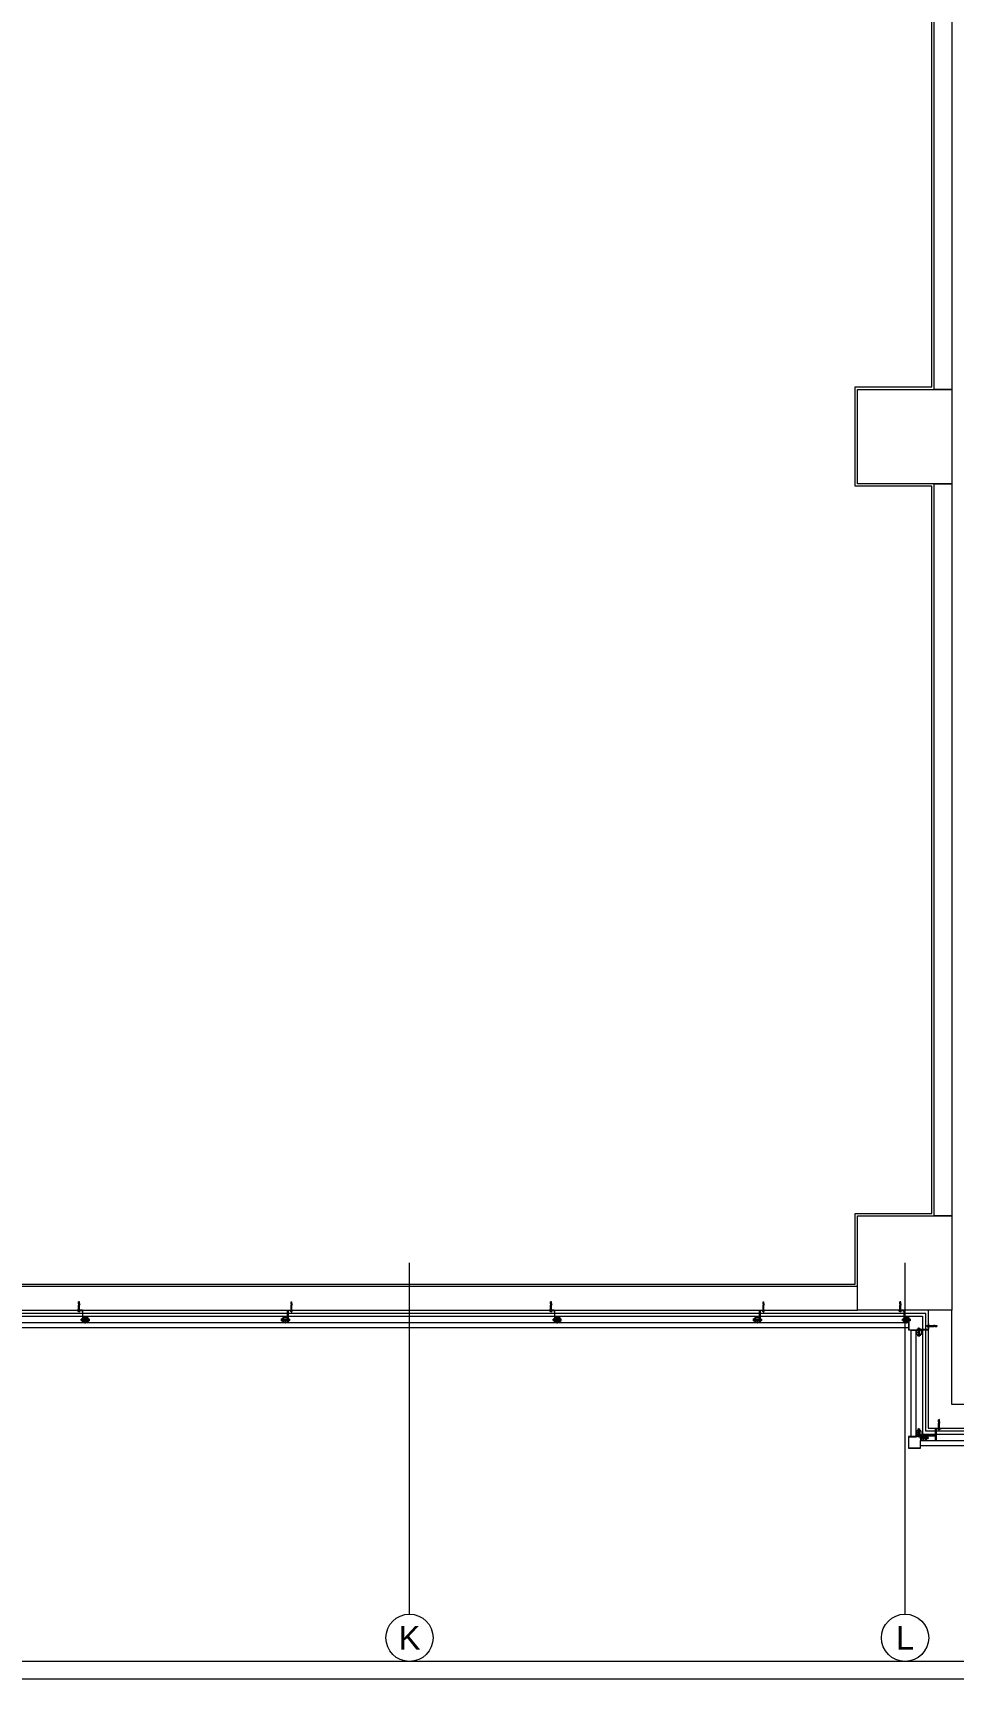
# Model space of a CAD drawing. Extents: x -1417 to 34975, y -245 to 8298.
# Drawn here: x 24697 to 25477, y 0 to 1394 of the extents above; entities that cross this region are included whole.
import ezdxf
from ezdxf.enums import TextEntityAlignment as Align

# ---------------------------------------------------------------- set-up
doc = ezdxf.new("R2010")
doc.units = 0
doc.layers.get('0').update_dxf_attribs({"color": 9, "lineweight": 9})
for name, color, linetype, lineweight in [('00', 9, 'Continuous', 9), ('01', 9, 'Continuous', 9), ('06D', 9, 'Continuous', 9), ('10', 9, 'Continuous', 9), ('10A', 9, 'Continuous', 9), ('14', 9, 'Continuous', 9), ('24', 9, 'Continuous', 9), ('33', 9, 'BATTING', 9), ('40A', 9, 'Continuous', 9)]:
    doc.layers.add(name, color=color, linetype=linetype, lineweight=lineweight)
doc.styles.add('Arial', font='arial.ttf', dxfattribs={"height": 2.5})
doc.linetypes.add('BATTING', pattern='A,0.0001,-0.1,[134,ltypeshp.shx,S=0.1,R=0,X=-0.1,Y=0],-0.2,[134,ltypeshp.shx,S=0.1,R=180,X=0.1,Y=0],-0.1', length=0.4001)

# ---------------------------------------------------------------- blocks, each defined once
blk = doc.blocks.new('p-kolon-80x80-vw')
at = {"layer": '01'}
blk.add_lwpolyline([(-40, -40), (-40, 40), (40, 40), (40, -40)], close=True, dxfattribs=at)
blk = doc.blocks.new('cxvxv')
for p, q in [((-21988.4, 8561, 0), (-21988.4, 8560.3, 0)), ((-21988.4, 8560.3, 0), (-21986.6, 8560.3, 0)), ((-21988.4, 8555.4, 0), (-21986.6, 8555.4, 0)), ((-21988.4, 8554.7, 0), (-21988.4, 8555.4, 0)), ((-21986.9, 8561.1, 0), (-21988.2, 8561.1, 0)), ((-21986.9, 8554.7, 0), (-21988.2, 8554.7, 0)), ((-21988, 8561.2, 0), (-21987, 8561.3, 0)), ((-21988, 8561.3, 0), (-21988, 8561.3, 0)), ((-21988, 8561.2, 0), (-21988, 8561.3, 0)), ((-21988, 8561.3, 0), (-21987.9, 8561.3, 0)), ((-21988, 8561.1, 0), (-21987, 8561.2, 0)), ((-21988, 8561.1, 0), (-21988, 8561.2, 0)), ((-21988, 8561.2, 0), (-21988, 8561.2, 0)), ((-21988, 8561.1, 0), (-21988, 8561.1, 0)), ((-21988, 8561.1, 0), (-21988, 8561.1, 0)), ((-21988, 8561.1, 0), (-21988, 8561.1, 0)), ((-21988, 8561, 0), (-21988, 8560.3, 0)), ((-21988, 8560.3, 0), (-21987, 8560.3, 0)), ((-21988, 8560.3, 0), (-21988, 8560.3, 0)), ((-21988, 8560.1, 0), (-21988, 8555.6, 0)), ((-21988, 8555.4, 0), (-21987, 8555.4, 0)), ((-21988, 8554.7, 0), (-21988, 8555.4, 0)), ((-21988, 8555.4, 0), (-21988, 8555.4, 0)), ((-21987.5, 8561.3, 0), (-21987.9, 8561.3, 0)), ((-21987.7, 8561, 0), (-21987.7, 8561.1, 0)), ((-21987.7, 8561.1, 0), (-21987.7, 8561.1, 0)), ((-21987.5, 8561.3, 0), (-21987.1, 8561.3, 0)), ((-21987.1, 8561.3, 0), (-21987.1, 8561.2, 0)), ((-21987, 8561.3, 0), (-21987.1, 8561.3, 0)), ((-21987.1, 8561.3, 0), (-21987, 8561.3, 0)), ((-21987, 8561.3, 0), (-21987.1, 8561.3, 0)), ((-21987, 8561.3, 0), (-21987.1, 8561.3, 0)), ((-21987.1, 8561.2, 0), (-21987, 8561.2, 0)), ((-21987, 8561.2, 0), (-21987.1, 8561.2, 0)), ((-21987.1, 8561.2, 0), (-21987.1, 8561.1, 0)), ((-21987.1, 8561.1, 0), (-21987, 8561.1, 0)), ((-21987.1, 8560.6, 0), (-21987.1, 8561, 0)), ((-21987.1, 8560.6, 0), (-21987.1, 8560.3, 0)), ((-21987.1, 8560.3, 0), (-21987.1, 8560.3, 0)), ((-21987.1, 8555.6, 0), (-21987.1, 8560.1, 0)), ((-21987.1, 8555.1, 0), (-21987.1, 8555.4, 0)), ((-21987.1, 8555.4, 0), (-21987.1, 8555.4, 0)), ((-21987.1, 8555.1, 0), (-21987.1, 8554.7, 0)), ((-21987, 8560.3, 0), (-21987, 8560.3, 0)), ((-21987, 8555.6, 0), (-21987, 8560.1, 0)), ((-21987, 8555.4, 0), (-21987, 8555.4, 0)), ((-21986.6, 8560.3, 0), (-21986.6, 8561, 0)), ((-21986.6, 8555.4, 0), (-21986.6, 8554.7, 0))]:
    blk.add_line(p, q)
at = {"elevation": 0}
for points in [[(-21986.3, 8560.1), (-21988.7, 8560.1), (-21988.7, 8560.3), (-21986.3, 8560.3)], [(-21986.3, 8555.6), (-21988.7, 8555.6), (-21988.7, 8555.4), (-21986.3, 8555.4)]]:
    blk.add_lwpolyline(points, close=True, dxfattribs=at)
for points in [[(-21988, 8560.3), (-21988, 8560.3)], [(-21988, 8560.1), (-21988, 8555.6)], [(-21988, 8555.4), (-21988, 8555.4)]]:
    blk.add_lwpolyline(points, dxfattribs=at)
for centre, radius, start, end in [((-21988.2, 8560.8, 0), 0.315, 45.8497, 134.1503), ((-21988.2, 8555, 0), 0.315, 225.8497, 314.1503), ((-21987.5, 8560, 0), 1.12, 66.8701, 113.1299), ((-21987.5, 8560, 0), 1.12, 66.8701, 113.1299), ((-21987.5, 8555.8, 0), 1.12, 246.8701, 293.1299), ((-21987.5, 8555.8, 0), 1.12, 246.8701, 293.1299), ((-21986.9, 8560.8, 0), 0.313, 45.449, 134.551), ((-21986.9, 8555, 0), 0.313, 225.449, 314.551)]:
    blk.add_arc(centre, radius, start, end)
blk = doc.blocks.new('VIDA')
for p, q in [((-18072, 6524), (-18070, 6525)), ((-18072, 6524), (-18072, 6524)), ((-18072, 6524), (-18072, 6524)), ((-18070, 6523), (-18072, 6524)), ((-18070, 6525), (-18071, 6523)), ((-18071, 6523), (-18070, 6525)), ((-18070, 6523), (-18069, 6525)), ((-18070, 6525), (-18070, 6525)), ((-18070, 6525), (-18070, 6524)), ((-18070, 6524), (-18070, 6525)), ((-18070, 6525), (-18070, 6525)), ((-18070, 6525), (-18070, 6525)), ((-18070, 6525), (-18069, 6525)), ((-18070, 6524), (-18070, 6524)), ((-18069, 6522), (-18070, 6523)), ((-18070, 6523), (-18070, 6523)), ((-18069, 6523), (-18068, 6525)), ((-18069, 6522), (-18069, 6525)), ((-18069, 6525), (-18069, 6522)), ((-18069, 6525), (-18069, 6525)), ((-18069, 6525), (-18069, 6525)), ((-18069, 6525), (-18069, 6525)), ((-18069, 6525), (-18069, 6525)), ((-18069, 6525), (-18068, 6525)), ((-18069, 6523), (-18069, 6522)), ((-18068, 6522), (-18069, 6523)), ((-18069, 6523), (-18069, 6523)), ((-18069, 6522), (-18069, 6522)), ((-18067, 6525), (-18068, 6522)), ((-18068, 6523), (-18067, 6525)), ((-18068, 6525), (-18068, 6523)), ((-18068, 6522), (-18068, 6525)), ((-18068, 6525), (-18068, 6525)), ((-18068, 6525), (-18068, 6522)), ((-18068, 6525), (-18068, 6525)), ((-18068, 6525), (-18068, 6525)), ((-18068, 6525), (-18067, 6525)), ((-18068, 6523), (-18068, 6522)), ((-18068, 6522), (-18068, 6523)), ((-18068, 6523), (-18068, 6523)), ((-18068, 6523), (-18068, 6522)), ((-18067, 6522), (-18068, 6522)), ((-18068, 6522), (-18068, 6522)), ((-18066, 6525), (-18067, 6525)), ((-18067, 6523), (-18066, 6525)), ((-18066, 6525), (-18067, 6522)), ((-18067, 6525), (-18067, 6523)), ((-18067, 6522), (-18067, 6525)), ((-18067, 6525), (-18067, 6525)), ((-18067, 6525), (-18067, 6525)), ((-18067, 6525), (-18067, 6525)), ((-18067, 6522), (-18067, 6523)), ((-18067, 6523), (-18067, 6522)), ((-18067, 6523), (-18067, 6523)), ((-18067, 6523), (-18067, 6522)), ((-18066, 6522), (-18067, 6522)), ((-18066, 6525), (-18066, 6525)), ((-18066, 6525), (-18066, 6525)), ((-18066, 6525), (-18066, 6525)), ((-18066, 6525), (-18066, 6523)), ((-18066, 6522), (-18066, 6525)), ((-18065, 6525), (-18066, 6522)), ((-18066, 6523), (-18065, 6525)), ((-18066, 6525), (-18065, 6525)), ((-18066, 6523), (-18066, 6523)), ((-18066, 6523), (-18066, 6522)), ((-18066, 6523), (-18066, 6522)), ((-18066, 6522), (-18066, 6523)), ((-18065, 6522), (-18066, 6522)), ((-18065, 6525), (-18065, 6523)), ((-18065, 6522), (-18065, 6525)), ((-18065, 6525), (-18065, 6525)), ((-18065, 6525), (-18065, 6525)), ((-18065, 6525), (-18065, 6525)), ((-18065, 6525), (-18064, 6525)), ((-18065, 6523), (-18064, 6525)), ((-18064, 6525), (-18065, 6522)), ((-18065, 6522), (-18064, 6525)), ((-18065, 6523), (-18065, 6522)), ((-18065, 6523), (-18065, 6523)), ((-18065, 6523), (-18065, 6522)), ((-18065, 6522), (-18065, 6523)), ((-18064, 6523), (-18065, 6522)), ((-18064, 6523), (-18065, 6522)), ((-18065, 6522), (-18065, 6522)), ((-18064, 6525), (-18064, 6525)), ((-18064, 6525), (-18064, 6525)), ((-18064, 6525), (-18064, 6525)), ((-18064, 6525), (-18064, 6523)), ((-18064, 6522), (-18062, 6525)), ((-18062, 6525), (-18064, 6522)), ((-18064, 6523), (-18062, 6525)), ((-18062, 6525), (-18064, 6525)), ((-18064, 6523), (-18064, 6523)), ((-18062, 6523), (-18064, 6522)), ((-18062, 6523), (-18064, 6522)), ((-18064, 6522), (-18064, 6523)), ((-18064, 6522), (-18064, 6522)), ((-18063, 6522), (-18062, 6525)), ((-18061, 6525), (-18063, 6523)), ((-18062, 6525), (-18063, 6525)), ((-18062, 6523), (-18063, 6522)), ((-18063, 6522), (-18061, 6523)), ((-18062, 6523), (-18063, 6522)), ((-18063, 6523), (-18061, 6523)), ((-18063, 6522), (-18061, 6522)), ((-18062, 6525), (-18061, 6525)), ((-18062, 6525), (-18062, 6525)), ((-18062, 6525), (-18062, 6525)), ((-18062, 6525), (-18062, 6525)), ((-18061, 6525), (-18062, 6525)), ((-18062, 6523), (-18061, 6525)), ((-18061, 6525), (-18062, 6522)), ((-18062, 6522), (-18061, 6525)), ((-18061, 6523), (-18062, 6525)), ((-18062, 6525), (-18061, 6522)), ((-18062, 6525), (-18062, 6523)), ((-18062, 6525), (-18062, 6525)), ((-18062, 6525), (-18061, 6525)), ((-18062, 6523), (-18062, 6523)), ((-18062, 6522), (-18062, 6523)), ((-18061, 6523), (-18062, 6522)), ((-18061, 6523), (-18062, 6522)), ((-18062, 6522), (-18062, 6522)), ((-18061, 6525), (-18060, 6525)), ((-18061, 6525), (-18061, 6525)), ((-18061, 6525), (-18061, 6525)), ((-18061, 6525), (-18061, 6525)), ((-18061, 6525), (-18061, 6523)), ((-18061, 6522), (-18060, 6525)), ((-18060, 6525), (-18061, 6522)), ((-18061, 6523), (-18060, 6525)), ((-18061, 6523), (-18061, 6523)), ((-18060, 6523), (-18061, 6522)), ((-18060, 6523), (-18061, 6522)), ((-18061, 6522), (-18061, 6523)), ((-18061, 6522), (-18061, 6522)), ((-18060, 6525), (-18060, 6525)), ((-18060, 6525), (-18060, 6525)), ((-18060, 6525), (-18060, 6525)), ((-18060, 6525), (-18060, 6525)), ((-18060, 6525), (-18060, 6523)), ((-18060, 6523), (-18060, 6525)), ((-18059, 6525), (-18060, 6522)), ((-18060, 6522), (-18059, 6525)), ((-18060, 6525), (-18059, 6525)), ((-18059, 6524), (-18060, 6523)), ((-18060, 6522), (-18060, 6523)), ((-18060, 6523), (-18060, 6522)), ((-18060, 6523), (-18060, 6522)), ((-18060, 6523), (-18060, 6523)), ((-18060, 6523), (-18059, 6523)), ((-18060, 6522), (-18060, 6522)), ((-18058, 6527), (-18059, 6527)), ((-18059, 6521), (-18059, 6527)), ((-18059, 6525), (-18059, 6525)), ((-18058, 6521), (-18059, 6521))]:
    blk.add_line(p, q)
for points in [[(-18069, 6525), (-18069, 6523)], [(-18057, 6524), (-18057, 6524), (-18057, 6524), (-18057, 6523)]]:
    blk.add_lwpolyline(points)
for start, end in [(7.5095, 35.2427), (324.7573, 352.4905)]:
    blk.add_arc((-18062, 6524), 5.21, start, end)
blk = doc.blocks.new('çelik dübel')
at = {"ltscale": 7}
for p, q in [((-87, -2), (-85, 2)), ((-85, -6), (-85, 2)), ((-68, 2), (-85, 2)), ((-75, -6), (-75, 2)), ((-70, -6), (-70, 2)), ((-68, 3), (-58, 2)), ((-68, -7), (-68, 3)), ((-58, -6), (-58, 2)), ((-53, 2), (-58, 2)), ((-8, 2), (-58, 2)), ((-53, -6), (-53, 2)), ((-25, -6), (-25, 2)), ((-25, -6), (-24, 2)), ((-23, -6), (-22, 2)), ((-21, -6), (-20, 2)), ((-19, -6), (-18, 2)), ((-17, -6), (-16, 2)), ((-85, -6), (-87, -2)), ((-68, -6), (-85, -6)), ((-68, -7), (-58, -6)), ((-53, -5), (-58, -5)), ((-8, -6), (-58, -6))]:
    blk.add_line(p, q, dxfattribs=at)
for p, q in [((-15, -6), (-14, 2)), ((-13, -6), (-12, 2)), ((-11, -6), (-10, 1)), ((-10, -9), (-10, 5)), ((-9, 5), (-10, 5)), ((-10, 3), (-10, 5)), ((-9, -9), (-9, 5)), ((-8, 2), (-8, 3)), ((-8, -4), (-8, 0)), ((-5, 4), (-7, 4)), ((-5, 1), (-7, 1)), ((-4, 2), (-4, 3)), ((-1, 2), (-4, 2)), ((-4, -4), (-4, 0)), ((-3, -6), (-2, 2)), ((-1, -6), (0, 1)), ((0, -5), (0, 1)), ((-10, -7), (-10, -9)), ((-9, -9), (-10, -9)), ((-8, -6), (-8, -7)), ((-5, -5), (-7, -5)), ((-5, -8), (-7, -8)), ((-4, -6), (-4, -7)), ((-1, -6), (-4, -6))]:
    blk.add_line(p, q)
for points in [[(-68, 1), (-67, 0), (-67, 0), (-67, 0), (-66, -1), (-66, -1), (-66, -2), (-65, -2), (-65, -3), (-65, -3), (-65, -3), (-65, -3), (-64, -4), (-64, -4), (-64, -3), (-64, -3), (-63, -3), (-63, -3), (-63, -3), (-63, -2), (-62, -2), (-62, -2), (-62, -1), (-62, -1), (-61, -1), (-61, -1), (-61, -1), (-61, 0), (-61, 0), (-60, -1), (-60, -1), (-60, -1), (-60, -1), (-60, -1), (-60, -2), (-59, -2), (-59, -3), (-59, -3), (-59, -3), (-58, -3), (-58, -3)], [(-68, 0), (-68, 0), (-68, 0), (-68, -1), (-68, -1), (-68, -1), (-68, -1), (-68, -1), (-68, -1), (-68, -1), (-68, -1), (-68, -1), (-67, -1), (-67, -1), (-67, -1), (-67, -1), (-67, -1), (-67, -1), (-67, -1), (-67, -1), (-67, -1), (-67, -1), (-67, -1), (-67, -1), (-67, -1), (-67, -1), (-67, -1), (-67, -2), (-67, -2), (-67, -2), (-67, -2), (-67, -2), (-67, -2), (-67, -2), (-67, -2), (-67, -2), (-67, -2), (-67, -2), (-67, -2), (-67, -2), (-67, -2), (-67, -2), (-67, -2), (-66, -2), (-66, -3), (-66, -3), (-66, -3), (-66, -3), (-66, -3), (-66, -3), (-66, -3), (-66, -3), (-66, -3), (-66, -3), (-66, -3), (-66, -3), (-66, -3), (-66, -3), (-66, -3), (-66, -3), (-66, -3), (-66, -4), (-66, -4), (-66, -4), (-66, -4), (-66, -4), (-66, -4), (-66, -4), (-66, -4), (-66, -4), (-66, -4), (-66, -4), (-65, -4), (-65, -4), (-65, -4), (-65, -4), (-65, -4), (-65, -4), (-65, -4), (-65, -4), (-65, -4), (-65, -4), (-65, -4), (-65, -4), (-65, -4), (-65, -4), (-65, -5), (-65, -5), (-65, -5), (-64, -5), (-64, -5), (-64, -5), (-64, -5), (-64, -5), (-64, -5), (-64, -5), (-64, -5), (-64, -5), (-64, -5), (-64, -4), (-64, -4), (-64, -4), (-64, -4), (-64, -4), (-64, -4), (-63, -4), (-63, -4), (-63, -4), (-63, -4), (-63, -4), (-63, -4), (-63, -4), (-63, -4), (-63, -4), (-63, -4), (-63, -4), (-63, -4), (-63, -4), (-63, -4), (-63, -4), (-63, -4), (-63, -4), (-63, -4), (-63, -4), (-63, -4), (-63, -4), (-63, -4), (-63, -4), (-63, -4), (-62, -4), (-62, -4), (-62, -3), (-62, -3), (-62, -3), (-62, -3), (-62, -3), (-62, -3), (-62, -3), (-62, -3), (-62, -3), (-62, -3), (-62, -3), (-62, -3), (-62, -3), (-62, -3), (-62, -3), (-62, -3), (-62, -3), (-62, -3), (-62, -3), (-62, -3), (-62, -3), (-62, -3), (-62, -3), (-62, -3), (-62, -3), (-62, -2), (-61, -2), (-61, -2), (-61, -2), (-61, -2), (-61, -2), (-61, -2), (-61, -2), (-61, -2), (-61, -2), (-61, -2), (-61, -2), (-61, -2), (-61, -2), (-61, -2), (-61, -2), (-61, -2), (-61, -2), (-61, -2), (-61, -2), (-61, -2), (-61, -2), (-61, -2), (-61, -2), (-61, -2), (-61, -2), (-61, -2), (-61, -2), (-61, -2), (-61, -2), (-61, -2), (-61, -2), (-61, -2), (-61, -2), (-61, -2), (-61, -2), (-61, -2), (-61, -2), (-61, -2), (-61, -2), (-61, -2), (-61, -2), (-61, -2), (-61, -2), (-60, -2), (-60, -2), (-60, -2), (-60, -2), (-60, -3), (-60, -3), (-60, -3), (-60, -3), (-60, -3), (-60, -3), (-60, -3), (-60, -3), (-60, -3), (-60, -3), (-60, -3), (-60, -3), (-60, -3), (-60, -3), (-60, -3), (-60, -3), (-60, -3), (-60, -3), (-60, -4), (-60, -4), (-60, -4), (-60, -4), (-60, -4), (-60, -4), (-59, -4), (-59, -4), (-59, -4), (-59, -4), (-59, -4), (-59, -4), (-59, -4), (-59, -4), (-59, -4), (-59, -4), (-58, -4), (-58, -4), (-58, -5)]]:
    blk.add_lwpolyline(points)
for centre, start, end in [((-7, 3), 90, 180), ((-7, 2), 180, 270), ((-7, 0), 90, 180), ((-5, 3), 0, 90), ((-5, 2), 270, 0), ((-5, 0), 0, 90), ((-1, 1), 0, 90), ((-7, -4), 180, 270), ((-7, -6), 90, 180), ((-7, -7), 180, 270), ((-5, -4), 270, 0), ((-5, -6), 0, 90), ((-5, -7), 270, 0), ((-1, -5), 270, 0)]:
    blk.add_arc(centre, 1, start, end)
blk = doc.blocks.new('kjdol')
at = {"elevation": -249.8}
for points in [[(77398, 60089.9), (77398, 60085.9), (77394, 60085.9), (77394, 60089.9)], [(77397.8, 60089.7), (77397.8, 60086.1), (77394.2, 60086.1), (77394.2, 60089.7)]]:
    blk.add_lwpolyline(points, close=True, dxfattribs=at)
at = {"ltscale": 10, "elevation": -278.9}
blk.add_lwpolyline([(77394.1, 60089.9), (77403.3, 60089.9, 0.460237), (77404.2, 60090.8), (77404.2, 60094.9), (77403.8, 60094.9), (77403.8, 60091.3, -0.414214), (77402.8, 60090.3), (77394.1, 60090.3)], format="xyb", close=True, dxfattribs=at)
at = {"xscale": 0.1000000000058208, "yscale": 0.1000000000058208, "zscale": 0.1000000000058208, "rotation": 180}
blk.add_blockref('VIDA', (75587.8, 60740.3, -249.8), dxfattribs=at)
blk.add_blockref('cxvxv', (99383.5, 51530.1, -249.8))
at = {"extrusion": (0, 0, -1), "xscale": 0.1000000000058208, "yscale": 0.1000000000058208, "zscale": -0.0999999999999091}
blk.add_blockref('çelik dübel', (-77402.7, 60093.4, 459.2), dxfattribs=at)
blk = doc.blocks.new('cephekompozit2.kat')
at = {"layer": '10'}
for points in [[(2339.7, 25864.2), (2355, 25864.2, 0.460237), (2355.9, 25865.1), (2355.9, 25869.2), (2355.5, 25869.2), (2355.5, 25865.6, -0.414214), (2354.5, 25864.6), (2339.7, 25864.6)], [(2355.9, 25860), (2355.9, 25869.6, -0.460237), (2356.8, 25870.5), (2360.9, 25870.5), (2360.9, 25870.1), (2357.3, 25870.1, 0.414214), (2356.3, 25869.1), (2356.3, 25860)]]:
    blk.add_lwpolyline(points, format="xyb", close=True, dxfattribs=at)
for points in [[(2343.5, 25868.4), (2343.5, 25864.8), (2339.9, 25864.8), (2339.9, 25868.4)], [(2347.9, 25864.2), (2343.9, 25864.2), (2343.9, 25860.2), (2347.9, 25860.2)], [(2347.7, 25864), (2344.1, 25864), (2344.1, 25860.4), (2347.7, 25860.4)]]:
    blk.add_lwpolyline(points, close=True, dxfattribs=at)
at = {"layer": '10A'}
for points in [[(2332.8, 25955.5), (683.2, 25955.5), (683.2, 25960), (2332.8, 25960), (2332.8, 25955.5)], [(2335, 25953.3), (2335, 25863.8), (2339.5, 25863.8), (2339.5, 25953.3), (2335, 25953.3)], [(2333.2, 25863.3), (2339.7, 25863.3), (2339.7, 25868.6), (2339.5, 25868.6), (2339.5, 25863.5), (2333, 25863.5), (2333, 25853.5), (2343, 25853.5), (2343, 25860), (2347.9, 25860), (2347.9, 25860.2), (2342.8, 25860.2), (2342.8, 25853.7), (2333.2, 25853.7), (2333.2, 25863.3)]]:
    blk.add_lwpolyline(points, dxfattribs=at)
at = {"layer": '10A', "elevation": 29.1}
blk.add_lwpolyline([(2334.1, 25953.5), (2333.1, 25953.5), (2333.1, 25960), (2329.3, 25960), (2329.3, 25960.3), (2333.3, 25960.3), (2333.3, 25953.8), (2334.3, 25953.8), (2334.3, 25953.8), (2339.8, 25953.8), (2339.8, 25949.8), (2339.5, 25949.8), (2339.5, 25953.5), (2334.1, 25953.5), (2334.1, 25953.5)], dxfattribs=at)
at = {"layer": '10A'}
blk.add_lwpolyline([(3171.7, 25855.5), (2343.2, 25855.5), (2343.2, 25860), (3171.7, 25860)], close=True, dxfattribs=at)
at = {"layer": '33', "ltscale": 0.2}
blk.add_lwpolyline([(3171.7, 25868), (2347.5, 25868), (2347.5, 25967.8), (687.5, 25967.8), (687.5, 27013), (687.4, 29553), (2347.5, 29553), (2347.5, 29653), (3181.7, 29653)], dxfattribs=at)
at = {"layer": '10', "rotation": 90}
for p in [(61723.2, -51433.7, 249.8), (62123.2, -51433.7, 249.8), (62419.2, -51433.7, 308)]:
    blk.add_blockref('kjdol', p, dxfattribs=at)
at = {"layer": '10', "xscale": -1}
for name, p, rotation in [('kjdol', (-58283.2, -51433.7, 249.8), 270), ('kjdol', (-57883.2, -51433.7, 249.8), 270), ('cxvxv', (-6201.3, 47854, 0), 269.9725710339926)]:
    blk.add_blockref(name, p, dxfattribs=dict(at, rotation=rotation))
at = {"layer": '10'}
for name, p in [('kjdol', (-75054.2, -34136.1, 278.9)), ('cxvxv', (24329.2, 17308.6, 0))]:
    blk.add_blockref(name, p, dxfattribs=at)
at = {"layer": '10', "yscale": 0.1000000000058208}
for p, xscale, zscale, rotation in [((533.6, 26519), 0.1000000000058208, 0.1000000000058208, 180), ((2997.3, 24053.8), -0.1000000000058208, 0.1000000000021828, 89.97257103399262)]:
    blk.add_blockref('VIDA', p, dxfattribs=dict(at, xscale=xscale, zscale=zscale, rotation=rotation))
at = {"layer": '10', "extrusion": (0, 0, -1), "xscale": 0.1000000000058208, "yscale": 0.1000000000058208, "zscale": -0.0999999999999091, "rotation": 270}
blk.add_blockref('çelik dübel', (-2358.6, 25869.1), dxfattribs=at)
blk = doc.blocks.new('0_aks')
at = {"linetype": 'Continuous'}
blk.add_circle((0, 0), 2, dxfattribs=at)
at = {"style": 'Arial'}
blk.add_attdef('AKS', text='', height=2, dxfattribs=at).set_placement((0, 0), align=Align.MIDDLE_CENTER)
blk = doc.blocks.new('p-aks_vw')
at = {"layer": '24', "ltscale": 2}
for points in [[(3620, 40), (3620, -257.5)], [(4040, 40), (4040, -257.5)]]:
    blk.add_lwpolyline(points, dxfattribs=at)
at = {"layer": '24', "xscale": 10, "yscale": 10, "zscale": 10}
for p, values in [((3620.3, -277.5), {'AKS': 'K'}), ((4040.3, -277.5), {'AKS': 'L'})]:
    blk.add_blockref('0_aks', p, dxfattribs=at).add_auto_attribs(values)

msp = doc.modelspace()

# ---------------------------------------------------------------- linework, layer by layer
at = {"layer": '00'}
for points in [[(25475.84, 1712.5), (25475.84, 1092.5), (25460.84, 1092.5), (25460.84, 1712.5)], [(25475.84, 1012.5), (25475.84, 392.5), (25460.84, 392.5), (25460.84, 1012.5)], [(25395.84, 332.5), (24675.84, 332.5), (24675.84, 312.5), (25395.84, 312.5)], [(25475.84, 232.5), (25475.84, 312.5), (25455.84, 312.5), (25455.84, 212.5), (26295.84, 212.5), (26295.84, 232.5)]]:
    msp.add_lwpolyline(points, close=True, dxfattribs=at)
at = {"layer": '06D', "elevation": 29.1}
msp.add_lwpolyline([(26297.31, 3997.5), (25450.84, 3997.5), (25450.84, 3897.5), (23790.84, 3897.5), (23790.84, 307.5), (25450.84, 307.5), (25450.84, 207.5), (26295.54, 207.5)], dxfattribs=at)
at = {"layer": '14'}
msp.add_lwpolyline([(24677.84, 334.5), (25393.84, 334.5), (25393.84, 394.5), (25458.84, 394.5), (25458.84, 1010.5), (25393.84, 1010.5), (25393.84, 1094.5), (25458.84, 1094.5), (25458.84, 1710.5)], dxfattribs=at)
at = {"layer": '40A'}
for points in [[(27980, 0), (20985, 0), (20985, 4205), (27980, 4205)], [(21065, 4190), (27440.06, 4190), (27440.06, 15), (21065, 15)]]:
    msp.add_lwpolyline(points, close=True, dxfattribs=at)

# ---------------------------------------------------------------- block references
for name, p in [('cephekompozit2.kat', (23106.14, -25658.02)), ('p-kolon-80x80-vw', (25435.84, 1052.5)), ('p-kolon-80x80-vw', (25435.84, 352.5))]:
    msp.add_blockref(name, p)
at = {"layer": '24'}
msp.add_blockref('p-aks_vw', (21395.84, 312.5), dxfattribs=at)

doc.saveas('drawing.dxf')
